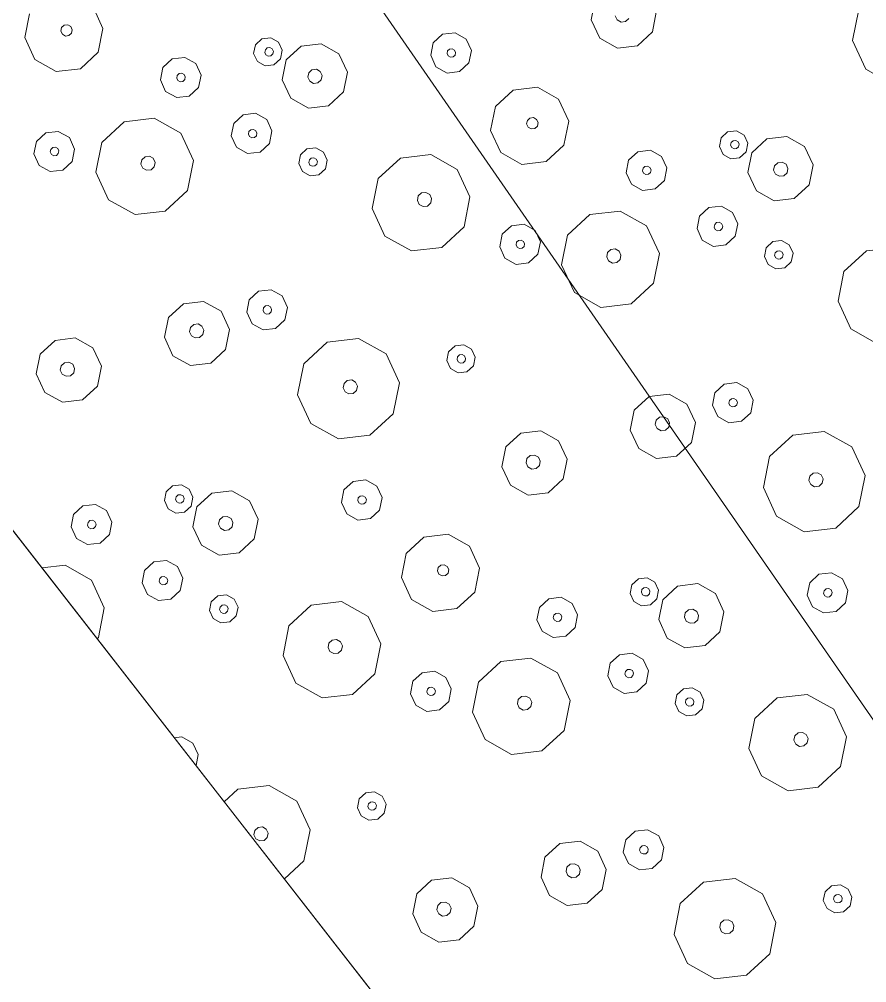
# Model space of a CAD drawing. Header units: metres. Extents: x -2858 to 512, y -1995 to 1252.
# Drawn here: x -950.568 to -947.26, y -862.258 to -858.495 of the extents above; entities that cross this region are included whole.
import ezdxf

# ---------------------------------------------------------------- set-up
doc = ezdxf.new("R2010")
doc.units = ezdxf.units.M
doc.layers.add('Calque commun', color=7, linetype='Continuous')
doc.layers.add('Calque11', color=7, linetype='Continuous')

# ---------------------------------------------------------------- blocks, each defined once
blk = doc.blocks.new('toitvillacinqbismi9')
at = {"layer": 'Calque commun', "color": 9, "linetype": 'Continuous', "lineweight": -2}
mesh = blk.add_polyface(dxfattribs=at)
corners = [(17.0215, 33.5933), (10.4215, 26.4286), (17.0215, 24.5933), (-2.569, 33.5933), (10.6215, 35.4286), (-2.569, 35.4286), (10.4215, 24.5933), (-8.969, 33.5933), (-8.9785, 24.5933), (-2.3861, 26.4286), (-2.3861, 24.5933), (10.6215, 33.5933), (17.8815, 39.3192), (17.8815, 45.9286), (8.8815, 45.9286), (8.8815, 39.3192)]
mesh.append_faces([[corners[k] for k in face] for face in [(12, 13, 14, 15)]], dxfattribs={"color": 9})
mesh.append_faces([[corners[k] for k in face] for face in [(3, 4, 5)]], dxfattribs={"vtx0": -1, "color": 9})
mesh.append_faces([[corners[k] for k in face] for face in [(0, 1, 2)]], dxfattribs={"vtx0": -1, "vtx1": -1, "color": 9})
mesh.append_faces([[corners[k] for k in face] for face in [(11, 3, 1)]], dxfattribs={"vtx0": -1, "vtx1": -1, "vtx2": -1, "color": 9})
mesh.append_faces([[corners[k] for k in face] for face in [(3, 9, 1)]], dxfattribs={"vtx0": -1, "vtx2": -1, "color": 9})
mesh.append_faces([[corners[k] for k in face] for face in [(7, 8, 9), (0, 11, 1), (3, 7, 9), (11, 4, 3)]], dxfattribs={"vtx1": -1, "vtx2": -1, "color": 9})
mesh.append_faces([[corners[k] for k in face] for face in [(1, 6, 2), (8, 10, 9)]], dxfattribs={"vtx2": -1, "color": 9})
blk = doc.blocks.new('geometrebondepartleger')
at = {"layer": 'Calque11', "color": 7, "linetype": 'Continuous', "lineweight": 9}
blk.add_line((150.3457, 147.4392, 79), (130.1803, 35.9078, 79), dxfattribs=at)
blk = doc.blocks.new('pattern')
at = {"layer": 'Calque commun', "color": 54, "linetype": 'Continuous', "lineweight": 9}
for p, q in [((66.2229, 68.8576), (66.2527, 68.8752)), ((66.2527, 68.8752), (66.2872, 68.8719)), ((66.2872, 68.8719), (66.3131, 68.849)), ((66.2091, 68.8258), (66.2229, 68.8576)), ((66.2167, 68.792), (66.2091, 68.8258)), ((66.2469, 68.823), (66.251, 68.8325)), ((66.251, 68.8325), (66.26, 68.8378)), ((66.26, 68.8378), (66.2703, 68.8368)), ((66.2703, 68.8368), (66.2781, 68.8299)), ((66.2781, 68.8299), (66.2804, 68.8198)), ((66.3131, 68.849), (66.3206, 68.8152)), ((66.2426, 68.7691), (66.2167, 68.792)), ((66.2492, 68.8128), (66.2469, 68.823)), ((66.257, 68.806), (66.2492, 68.8128)), ((66.2673, 68.805), (66.257, 68.806)), ((66.2762, 68.8103), (66.2673, 68.805)), ((66.2804, 68.8198), (66.2762, 68.8103)), ((66.3206, 68.8152), (66.3069, 68.7834)), ((66.2771, 68.7658), (66.2426, 68.7691)), ((66.3069, 68.7834), (66.2771, 68.7658)), ((66.4946, 68.7032), (66.6011, 68.7661)), ((66.6011, 68.7661), (66.7241, 68.7543)), ((66.7241, 68.7543), (66.8168, 68.6725)), ((66.4454, 68.5898), (66.4946, 68.7032)), ((66.8168, 68.6725), (66.8436, 68.5519)), ((66.4723, 68.4692), (66.4454, 68.5898)), ((66.6067, 68.5741), (66.6135, 68.59)), ((66.6104, 68.5572), (66.6067, 68.5741)), ((66.6135, 68.59), (66.6284, 68.5988)), ((66.6284, 68.5988), (66.6457, 68.5971)), ((66.6457, 68.5971), (66.6586, 68.5857)), ((66.6624, 68.5688), (66.6555, 68.5529)), ((66.6586, 68.5857), (66.6624, 68.5688)), ((66.6234, 68.5457), (66.6104, 68.5572)), ((66.6406, 68.5441), (66.6234, 68.5457)), ((66.6555, 68.5529), (66.6406, 68.5441)), ((66.8436, 68.5519), (66.7945, 68.4385)), ((65.7701, 68.4246), (65.8723, 68.4849)), ((65.8723, 68.4849), (65.9904, 68.4737)), ((65.9904, 68.4737), (66.0794, 68.3951)), ((66.565, 68.3874), (66.4723, 68.4692)), ((65.7229, 68.3157), (65.7701, 68.4246)), ((66.7945, 68.4385), (66.688, 68.3756)), ((66.0794, 68.3951), (66.1052, 68.2793)), ((66.688, 68.3756), (66.565, 68.3874)), ((65.7487, 68.1999), (65.7229, 68.3157)), ((65.8682, 68.3015), (65.8751, 68.3174)), ((65.872, 68.2846), (65.8682, 68.3015)), ((65.8751, 68.3174), (65.89, 68.3262)), ((65.89, 68.3262), (65.9072, 68.3245)), ((65.9072, 68.3245), (65.9202, 68.3131)), ((65.9202, 68.3131), (65.924, 68.2962)), ((65.8849, 68.2732), (65.872, 68.2846)), ((65.9022, 68.2715), (65.8849, 68.2732)), ((65.9171, 68.2803), (65.9022, 68.2715)), ((65.924, 68.2962), (65.9171, 68.2803)), ((66.1052, 68.2793), (66.058, 68.1704)), ((65.8377, 68.1214), (65.7487, 68.1999)), ((66.567, 68.1817), (66.6096, 68.2068)), ((66.6096, 68.2068), (66.6588, 68.2021)), ((66.6588, 68.2021), (66.6959, 68.1694)), ((66.058, 68.1704), (65.9558, 68.1101)), ((66.5473, 68.1363), (66.567, 68.1817)), ((66.6959, 68.1694), (66.7066, 68.1211)), ((65.9558, 68.1101), (65.8377, 68.1214)), ((66.5581, 68.088), (66.5473, 68.1363)), ((66.6095, 68.1312), (66.6137, 68.1407)), ((66.6118, 68.121), (66.6095, 68.1312)), ((66.6196, 68.1142), (66.6118, 68.121)), ((66.6137, 68.1407), (66.6226, 68.146)), ((66.6299, 68.1132), (66.6196, 68.1142)), ((66.6226, 68.146), (66.6329, 68.145)), ((66.6389, 68.1185), (66.6299, 68.1132)), ((66.6329, 68.145), (66.6407, 68.1381)), ((66.643, 68.128), (66.6389, 68.1185)), ((66.6407, 68.1381), (66.643, 68.128)), ((66.7066, 68.1211), (66.687, 68.0758)), ((66.7821, 68.0713), (66.8502, 68.1115)), ((66.8502, 68.1115), (66.9289, 68.104)), ((65.3405, 68.0472), (65.3831, 68.0724)), ((65.3831, 68.0724), (65.4323, 68.0677)), ((66.5952, 68.0553), (66.5581, 68.088)), ((66.687, 68.0758), (66.6444, 68.0506)), ((66.9289, 68.104), (66.9882, 68.0517)), ((65.3208, 68.0019), (65.3405, 68.0472)), ((65.4323, 68.0677), (65.4693, 68.0349)), ((65.4693, 68.0349), (65.4801, 67.9867)), ((66.6444, 68.0506), (66.5952, 68.0553)), ((66.7506, 67.9987), (66.7821, 68.0713)), ((66.9882, 68.0517), (67.0054, 67.9744)), ((65.3316, 67.9536), (65.3208, 68.0019)), ((65.383, 67.9967), (65.3871, 68.0063)), ((65.3871, 68.0063), (65.3961, 68.0115)), ((65.3961, 68.0115), (65.4064, 68.0106)), ((65.4064, 68.0106), (65.4142, 68.0037)), ((65.4142, 68.0037), (65.4165, 67.9935)), ((66.7678, 67.9215), (66.7506, 67.9987)), ((66.8436, 67.9814), (66.8505, 67.9972)), ((66.8505, 67.9972), (66.8654, 68.006)), ((66.8654, 68.006), (66.8826, 68.0044)), ((66.8826, 68.0044), (66.8956, 67.9929)), ((65.3853, 67.9866), (65.383, 67.9967)), ((65.393, 67.9797), (65.3853, 67.9866)), ((65.4034, 67.9787), (65.393, 67.9797)), ((65.4123, 67.984), (65.4034, 67.9787)), ((65.4165, 67.9935), (65.4123, 67.984)), ((65.4801, 67.9867), (65.4604, 67.9413)), ((66.8473, 67.9645), (66.8436, 67.9814)), ((66.8603, 67.953), (66.8473, 67.9645)), ((66.8924, 67.9602), (66.8775, 67.9514)), ((66.8993, 67.976), (66.8924, 67.9602)), ((66.8956, 67.9929), (66.8993, 67.976)), ((67.0054, 67.9744), (66.974, 67.9019)), ((65.3686, 67.9209), (65.3316, 67.9536)), ((65.4604, 67.9413), (65.4178, 67.9162)), ((66.0348, 67.9136), (66.0646, 67.9312)), ((66.0646, 67.9312), (66.0991, 67.928)), ((66.0991, 67.928), (66.125, 67.9051)), ((66.8775, 67.9514), (66.8603, 67.953)), ((65.4178, 67.9162), (65.3686, 67.9209)), ((66.021, 67.8819), (66.0348, 67.9136)), ((66.0605, 67.8791), (66.0646, 67.8887)), ((66.0646, 67.8887), (66.0735, 67.8939)), ((66.0735, 67.8939), (66.0839, 67.893)), ((66.0839, 67.893), (66.0917, 67.8861)), ((66.0917, 67.8861), (66.0939, 67.876)), ((66.125, 67.9051), (66.1325, 67.8713)), ((66.8271, 67.8691), (66.7678, 67.9215)), ((66.974, 67.9019), (66.9058, 67.8616)), ((64.9614, 67.798), (65.0679, 67.8609)), ((65.0679, 67.8609), (65.1909, 67.8492)), ((65.1909, 67.8492), (65.2836, 67.7673)), ((66.0285, 67.8481), (66.021, 67.8819)), ((66.0545, 67.8252), (66.0285, 67.8481)), ((66.0627, 67.869), (66.0605, 67.8791)), ((66.0705, 67.8621), (66.0627, 67.869)), ((66.0808, 67.8612), (66.0705, 67.8621)), ((66.0898, 67.8664), (66.0808, 67.8612)), ((66.0939, 67.876), (66.0898, 67.8664)), ((66.1325, 67.8713), (66.1188, 67.8395)), ((66.9058, 67.8616), (66.8271, 67.8691)), ((66.089, 67.8219), (66.0545, 67.8252)), ((66.1188, 67.8395), (66.089, 67.8219)), ((67.2226, 67.7937), (67.2908, 67.834)), ((67.2908, 67.834), (67.3695, 67.8264)), ((67.3695, 67.8264), (67.4288, 67.7741)), ((64.9123, 67.6846), (64.9614, 67.798)), ((65.7261, 67.7426), (65.7942, 67.7828)), ((65.7942, 67.7828), (65.8729, 67.7753)), ((65.8729, 67.7753), (65.9322, 67.723)), ((67.1912, 67.7212), (67.2226, 67.7937)), ((67.4288, 67.7741), (67.446, 67.6969)), ((65.2836, 67.7673), (65.3105, 67.6467)), ((65.6946, 67.67), (65.7261, 67.7426)), ((65.9322, 67.723), (65.9494, 67.6457)), ((66.0938, 67.677), (66.1364, 67.7021)), ((66.1364, 67.7021), (66.1856, 67.6974)), ((66.1856, 67.6974), (66.2226, 67.6647)), ((67.2084, 67.6439), (67.1912, 67.7212)), ((67.2916, 67.7053), (67.2985, 67.7212)), ((67.2954, 67.6884), (67.2916, 67.7053)), ((67.2985, 67.7212), (67.3134, 67.73)), ((67.3134, 67.73), (67.3306, 67.7283)), ((67.3306, 67.7283), (67.3436, 67.7169)), ((67.3473, 67.7), (67.3405, 67.6841)), ((67.3436, 67.7169), (67.3473, 67.7)), ((67.446, 67.6969), (67.4145, 67.6243)), ((64.9391, 67.564), (64.9123, 67.6846)), ((65.0735, 67.6689), (65.0804, 67.6848)), ((65.0772, 67.652), (65.0735, 67.6689)), ((65.0804, 67.6848), (65.0953, 67.6936)), ((65.0953, 67.6936), (65.1125, 67.6919)), ((65.1125, 67.6919), (65.1255, 67.6805)), ((65.1292, 67.6636), (65.1223, 67.6477)), ((65.1255, 67.6805), (65.1292, 67.6636)), ((65.7118, 67.5928), (65.6946, 67.67)), ((65.7948, 67.6623), (65.8017, 67.6782)), ((65.7986, 67.6454), (65.7948, 67.6623)), ((65.8017, 67.6782), (65.8166, 67.687)), ((65.8166, 67.687), (65.8338, 67.6854)), ((65.8338, 67.6854), (65.8468, 67.6739)), ((65.8468, 67.6739), (65.8506, 67.657)), ((66.0741, 67.6316), (66.0938, 67.677)), ((66.2226, 67.6647), (66.2334, 67.6164)), ((67.3083, 67.677), (67.2954, 67.6884)), ((67.3256, 67.6753), (67.3083, 67.677)), ((67.3405, 67.6841), (67.3256, 67.6753)), ((65.0902, 67.6406), (65.0772, 67.652)), ((65.1074, 67.6389), (65.0902, 67.6406)), ((65.1223, 67.6477), (65.1074, 67.6389)), ((65.3105, 67.6467), (65.2613, 67.5333)), ((65.8116, 67.634), (65.7986, 67.6454)), ((65.8288, 67.6324), (65.8116, 67.634)), ((65.8437, 67.6412), (65.8288, 67.6324)), ((65.8506, 67.657), (65.8437, 67.6412)), ((65.9494, 67.6457), (65.918, 67.5732)), ((66.0849, 67.5833), (66.0741, 67.6316)), ((66.135, 67.6294), (66.1392, 67.6389)), ((66.1373, 67.6193), (66.135, 67.6294)), ((66.1392, 67.6389), (66.1481, 67.6442)), ((66.1481, 67.6442), (66.1584, 67.6432)), ((66.1584, 67.6432), (66.1662, 67.6364)), ((66.1685, 67.6262), (66.1643, 67.6167)), ((66.1662, 67.6364), (66.1685, 67.6262)), ((67.2677, 67.5916), (67.2084, 67.6439)), ((67.4145, 67.6243), (67.3464, 67.5841)), ((65.7711, 67.5405), (65.7118, 67.5928)), ((66.1219, 67.5506), (66.0849, 67.5833)), ((66.1451, 67.6124), (66.1373, 67.6193)), ((66.1554, 67.6114), (66.1451, 67.6124)), ((66.1643, 67.6167), (66.1554, 67.6114)), ((66.2334, 67.6164), (66.2137, 67.5711)), ((66.3842, 67.5262), (66.4864, 67.5865)), ((66.4864, 67.5865), (66.6045, 67.5752)), ((67.3464, 67.5841), (67.2677, 67.5916)), ((65.0318, 67.4822), (64.9391, 67.564)), ((65.918, 67.5732), (65.8499, 67.5329)), ((66.1712, 67.5459), (66.1219, 67.5506)), ((66.2137, 67.5711), (66.1712, 67.5459)), ((66.6045, 67.5752), (66.6934, 67.4967)), ((65.2613, 67.5333), (65.1549, 67.4704)), ((65.8499, 67.5329), (65.7711, 67.5405)), ((65.8324, 67.4961), (65.8622, 67.5137)), ((65.8622, 67.5137), (65.8967, 67.5104)), ((65.8967, 67.5104), (65.9226, 67.4875)), ((66.337, 67.4173), (66.3842, 67.5262)), ((64.5462, 67.4899), (64.572, 67.3741)), ((65.1549, 67.4704), (65.0318, 67.4822)), ((65.8186, 67.4644), (65.8324, 67.4961)), ((65.8543, 67.464), (65.8584, 67.4735)), ((65.8584, 67.4735), (65.8673, 67.4788)), ((65.8673, 67.4788), (65.8777, 67.4778)), ((65.8777, 67.4778), (65.8855, 67.4709)), ((65.8855, 67.4709), (65.8877, 67.4608)), ((65.9226, 67.4875), (65.9301, 67.4538)), ((66.6934, 67.4967), (66.7192, 67.3809)), ((65.8261, 67.4306), (65.8186, 67.4644)), ((65.8565, 67.4539), (65.8543, 67.464)), ((65.8643, 67.447), (65.8565, 67.4539)), ((65.8746, 67.446), (65.8643, 67.447)), ((65.8836, 67.4513), (65.8746, 67.446)), ((65.8877, 67.4608), (65.8836, 67.4513)), ((65.9301, 67.4538), (65.9164, 67.422)), ((65.8521, 67.4077), (65.8261, 67.4306)), ((65.8866, 67.4044), (65.8521, 67.4077)), ((65.9164, 67.422), (65.8866, 67.4044)), ((66.3628, 67.3015), (66.337, 67.4173)), ((66.4823, 67.4031), (66.4891, 67.419)), ((66.486, 67.3862), (66.4823, 67.4031)), ((66.4891, 67.419), (66.504, 67.4278)), ((66.504, 67.4278), (66.5213, 67.4261)), ((66.5213, 67.4261), (66.5342, 67.4147)), ((66.538, 67.3978), (66.5311, 67.3819)), ((66.5342, 67.4147), (66.538, 67.3978)), ((64.572, 67.3741), (64.5248, 67.2652)), ((66.499, 67.3747), (66.486, 67.3862)), ((66.5162, 67.3731), (66.499, 67.3747)), ((66.5311, 67.3819), (66.5162, 67.3731)), ((66.7192, 67.3809), (66.672, 67.272)), ((66.0961, 67.2798), (66.1157, 67.3251)), ((66.1157, 67.3251), (66.1583, 67.3503)), ((66.1583, 67.3503), (66.2075, 67.3456)), ((66.2075, 67.3456), (66.2446, 67.3128)), ((64.3045, 67.2162), (64.2156, 67.2947)), ((65.0338, 67.2765), (65.0764, 67.3016)), ((65.0764, 67.3016), (65.1256, 67.2969)), ((65.1256, 67.2969), (65.1627, 67.2642)), ((66.1582, 67.2746), (66.1624, 67.2842)), ((66.1624, 67.2842), (66.1713, 67.2894)), ((66.1713, 67.2894), (66.1817, 67.2885)), ((66.1817, 67.2885), (66.1894, 67.2816)), ((66.2446, 67.3128), (66.2553, 67.2646)), ((66.4517, 67.2229), (66.3628, 67.3015)), ((64.5248, 67.2652), (64.4226, 67.2049)), ((65.0142, 67.2311), (65.0338, 67.2765)), ((65.1627, 67.2642), (65.1734, 67.2159)), ((66.1068, 67.2315), (66.0961, 67.2798)), ((66.1605, 67.2645), (66.1582, 67.2746)), ((66.1683, 67.2576), (66.1605, 67.2645)), ((66.1786, 67.2566), (66.1683, 67.2576)), ((66.1876, 67.2619), (66.1786, 67.2566)), ((66.1917, 67.2714), (66.1876, 67.2619)), ((66.1894, 67.2816), (66.1917, 67.2714)), ((66.2553, 67.2646), (66.2357, 67.2192)), ((66.672, 67.272), (66.5698, 67.2117)), ((67.1516, 67.2295), (67.1654, 67.2612)), ((67.1654, 67.2612), (67.1952, 67.2788)), ((67.1952, 67.2788), (67.2297, 67.2755)), ((67.2297, 67.2755), (67.2556, 67.2526)), ((67.2556, 67.2526), (67.2631, 67.2188)), ((64.4226, 67.2049), (64.3045, 67.2162)), ((65.0249, 67.1829), (65.0142, 67.2311)), ((65.0764, 67.226), (65.0805, 67.2355)), ((65.0786, 67.2159), (65.0764, 67.226)), ((65.0864, 67.209), (65.0786, 67.2159)), ((65.0805, 67.2355), (65.0894, 67.2408)), ((65.0967, 67.208), (65.0864, 67.209)), ((65.0894, 67.2408), (65.0998, 67.2398)), ((65.1057, 67.2133), (65.0967, 67.208)), ((65.0998, 67.2398), (65.1076, 67.2329)), ((65.1098, 67.2228), (65.1057, 67.2133)), ((65.1076, 67.2329), (65.1098, 67.2228)), ((65.1734, 67.2159), (65.1538, 67.1706)), ((66.1439, 67.1988), (66.1068, 67.2315)), ((66.2357, 67.2192), (66.1931, 67.1941)), ((66.5698, 67.2117), (66.4517, 67.2229)), ((67.1592, 67.1957), (67.1516, 67.2295)), ((67.1894, 67.2266), (67.1935, 67.2361)), ((67.1917, 67.2165), (67.1894, 67.2266)), ((67.1995, 67.2096), (67.1917, 67.2165)), ((67.1935, 67.2361), (67.2025, 67.2414)), ((67.2098, 67.2086), (67.1995, 67.2096)), ((67.2025, 67.2414), (67.2128, 67.2404)), ((67.2187, 67.2139), (67.2098, 67.2086)), ((67.2128, 67.2404), (67.2206, 67.2336)), ((67.2229, 67.2234), (67.2187, 67.2139)), ((67.2206, 67.2336), (67.2229, 67.2234)), ((67.2631, 67.2188), (67.2494, 67.1871)), ((65.062, 67.1501), (65.0249, 67.1829)), ((65.1538, 67.1706), (65.1112, 67.1454)), ((65.2489, 67.1661), (65.317, 67.2063)), ((65.317, 67.2063), (65.3958, 67.1988)), ((65.3958, 67.1988), (65.4551, 67.1465)), ((66.1931, 67.1941), (66.1439, 67.1988)), ((66.66, 67.1502), (66.7026, 67.1753)), ((66.7026, 67.1753), (66.7518, 67.1706)), ((66.7518, 67.1706), (66.7889, 67.1379)), ((67.1851, 67.1728), (67.1592, 67.1957)), ((67.2196, 67.1695), (67.1851, 67.1728)), ((67.2494, 67.1871), (67.2196, 67.1695)), ((67.4371, 67.1069), (67.5436, 67.1697)), ((67.5436, 67.1697), (67.6472, 67.1598)), ((65.1112, 67.1454), (65.062, 67.1501)), ((65.2174, 67.0935), (65.2489, 67.1661)), ((65.4551, 67.1465), (65.4723, 67.0693)), ((66.6404, 67.1048), (66.66, 67.1502)), ((66.7889, 67.1379), (66.7996, 67.0896)), ((65.3173, 67.092), (65.3322, 67.1008)), ((65.3322, 67.1008), (65.3494, 67.0992)), ((65.3494, 67.0992), (65.3624, 67.0877)), ((66.6511, 67.0565), (66.6404, 67.1048)), ((66.7026, 67.0997), (66.7067, 67.1092)), ((66.7048, 67.0895), (66.7026, 67.0997)), ((66.7067, 67.1092), (66.7156, 67.1145)), ((66.7156, 67.1145), (66.726, 67.1135)), ((66.726, 67.1135), (66.7337, 67.1066)), ((66.736, 67.0965), (66.7319, 67.087)), ((66.7337, 67.1066), (66.736, 67.0965)), ((67.3879, 66.9935), (67.4371, 67.1069)), ((65.2346, 67.0163), (65.2174, 67.0935)), ((65.3104, 67.0762), (65.3173, 67.092)), ((65.3142, 67.0593), (65.3104, 67.0762)), ((65.3271, 67.0478), (65.3142, 67.0593)), ((65.3662, 67.0709), (65.3593, 67.055)), ((65.3624, 67.0877), (65.3662, 67.0709)), ((65.4723, 67.0693), (65.4408, 66.9967)), ((66.6882, 67.0238), (66.6511, 67.0565)), ((66.7126, 67.0827), (66.7048, 67.0895)), ((66.7229, 67.0817), (66.7126, 67.0827)), ((66.7319, 67.087), (66.7229, 67.0817)), ((66.7996, 67.0896), (66.78, 67.0443)), ((64.5016, 67.0085), (64.5314, 67.026)), ((64.5314, 67.026), (64.5659, 67.0228)), ((64.5659, 67.0228), (64.5918, 66.9999)), ((65.3444, 67.0462), (65.3271, 67.0478)), ((65.3593, 67.055), (65.3444, 67.0462)), ((66.7374, 67.0191), (66.6882, 67.0238)), ((66.78, 67.0443), (66.7374, 67.0191)), ((64.4878, 66.9767), (64.5016, 67.0085)), ((64.5273, 66.9739), (64.5314, 66.9835)), ((64.5314, 66.9835), (64.5404, 66.9888)), ((64.5404, 66.9888), (64.5507, 66.9878)), ((64.5507, 66.9878), (64.5585, 66.9809)), ((64.5585, 66.9809), (64.5607, 66.9708)), ((64.5918, 66.9999), (64.5993, 66.9661)), ((65.2939, 66.964), (65.2346, 67.0163)), ((65.4408, 66.9967), (65.3727, 66.9565)), ((67.4148, 66.8728), (67.3879, 66.9935)), ((67.5492, 66.9777), (67.556, 66.9936)), ((67.556, 66.9936), (67.5709, 67.0024)), ((67.5709, 67.0024), (67.5882, 67.0008)), ((67.5882, 67.0008), (67.6011, 66.9893)), ((67.6011, 66.9893), (67.6049, 66.9724)), ((64.4954, 66.9429), (64.4878, 66.9767)), ((64.5295, 66.9638), (64.5273, 66.9739)), ((64.5373, 66.9569), (64.5295, 66.9638)), ((64.5477, 66.956), (64.5373, 66.9569)), ((64.5566, 66.9612), (64.5477, 66.956)), ((64.5607, 66.9708), (64.5566, 66.9612)), ((64.5993, 66.9661), (64.5856, 66.9343)), ((65.3727, 66.9565), (65.2939, 66.964)), ((66.2351, 66.9182), (66.3168, 66.9664)), ((66.3168, 66.9664), (66.4113, 66.9574)), ((66.4113, 66.9574), (66.4825, 66.8946)), ((67.5529, 66.9608), (67.5492, 66.9777)), ((67.5659, 66.9494), (67.5529, 66.9608)), ((67.5831, 66.9477), (67.5659, 66.9494)), ((67.598, 66.9565), (67.5831, 66.9477)), ((67.6049, 66.9724), (67.598, 66.9565)), ((64.5213, 66.92), (64.4954, 66.9429)), ((64.5558, 66.9167), (64.5213, 66.92)), ((64.5856, 66.9343), (64.5558, 66.9167)), ((65.6895, 66.8885), (65.7576, 66.9288)), ((65.7576, 66.9288), (65.8363, 66.9213)), ((65.8363, 66.9213), (65.8956, 66.8689)), ((66.1973, 66.8311), (66.2351, 66.9182)), ((64.1929, 66.8374), (64.261, 66.8776)), ((64.261, 66.8776), (64.3398, 66.8701)), ((64.3398, 66.8701), (64.3991, 66.8178)), ((65.658, 66.816), (65.6895, 66.8885)), ((65.8956, 66.8689), (65.9128, 66.7917)), ((66.4825, 66.8946), (66.5031, 66.8019)), ((66.7126, 66.8282), (66.8148, 66.8886)), ((66.8148, 66.8886), (66.9329, 66.8773)), ((66.9329, 66.8773), (67.0219, 66.7988)), ((67.5075, 66.791), (67.4148, 66.8728)), ((63.7504, 66.8621), (63.7773, 66.7415)), ((64.1614, 66.7648), (64.1929, 66.8374)), ((66.218, 66.7384), (66.1973, 66.8311)), ((66.3136, 66.8197), (66.3191, 66.8324)), ((66.3191, 66.8324), (66.331, 66.8394)), ((66.331, 66.8394), (66.3448, 66.8381)), ((66.3448, 66.8381), (66.3551, 66.829)), ((64.3991, 66.8178), (64.4163, 66.7405)), ((64.5606, 66.7718), (64.6032, 66.7969)), ((64.6032, 66.7969), (64.6524, 66.7922)), ((65.6752, 66.7387), (65.658, 66.816)), ((65.7584, 66.8001), (65.7653, 66.816)), ((65.7622, 66.7832), (65.7584, 66.8001)), ((65.7653, 66.816), (65.7802, 66.8248)), ((65.7802, 66.8248), (65.7974, 66.8231)), ((65.7974, 66.8231), (65.8104, 66.8117)), ((65.8142, 66.7948), (65.8073, 66.7789)), ((65.8104, 66.8117), (65.8142, 66.7948)), ((66.3166, 66.8062), (66.3136, 66.8197)), ((66.3269, 66.797), (66.3166, 66.8062)), ((66.3407, 66.7957), (66.3269, 66.797)), ((66.3526, 66.8027), (66.3407, 66.7957)), ((66.3582, 66.8155), (66.3526, 66.8027)), ((66.3551, 66.829), (66.3582, 66.8155)), ((66.5031, 66.8019), (66.4654, 66.7148)), ((66.6654, 66.7194), (66.7126, 66.8282)), ((67.0219, 66.7988), (67.0477, 66.6829)), ((64.1786, 66.6876), (64.1614, 66.7648)), ((64.2617, 66.7571), (64.2685, 66.773)), ((64.2654, 66.7402), (64.2617, 66.7571)), ((64.2685, 66.773), (64.2834, 66.7818)), ((64.2834, 66.7818), (64.3007, 66.7802)), ((64.3007, 66.7802), (64.3136, 66.7687)), ((64.3136, 66.7687), (64.3174, 66.7518)), ((64.5409, 66.7264), (64.5606, 66.7718)), ((64.6524, 66.7922), (64.6895, 66.7595)), ((64.6895, 66.7595), (64.7002, 66.7112)), ((65.7751, 66.7718), (65.7622, 66.7832)), ((65.7924, 66.7701), (65.7751, 66.7718)), ((65.8073, 66.7789), (65.7924, 66.7701)), ((65.9128, 66.7917), (65.8814, 66.7191)), ((67.5792, 66.7842), (67.5075, 66.791)), ((63.7773, 66.7415), (63.7281, 66.6281)), ((64.2784, 66.7288), (64.2654, 66.7402)), ((64.2956, 66.7272), (64.2784, 66.7288)), ((64.3105, 66.736), (64.2956, 66.7272)), ((64.3174, 66.7518), (64.3105, 66.736)), ((64.4163, 66.7405), (64.3848, 66.668)), ((64.5517, 66.6781), (64.5409, 66.7264)), ((64.6019, 66.7242), (64.606, 66.7337)), ((64.6041, 66.7141), (64.6019, 66.7242)), ((64.606, 66.7337), (64.6149, 66.739)), ((64.6149, 66.739), (64.6253, 66.738)), ((64.6253, 66.738), (64.633, 66.7312)), ((64.6353, 66.721), (64.6312, 66.7115)), ((64.633, 66.7312), (64.6353, 66.721)), ((65.7345, 66.6864), (65.6752, 66.7387)), ((65.8814, 66.7191), (65.8132, 66.6789)), ((66.2891, 66.6756), (66.218, 66.7384)), ((66.6912, 66.6035), (66.6654, 66.7194)), ((66.8107, 66.7051), (66.8176, 66.721)), ((66.8176, 66.721), (66.8325, 66.7298)), ((66.8325, 66.7298), (66.8497, 66.7282)), ((66.8497, 66.7282), (66.8627, 66.7167)), ((64.2379, 66.6353), (64.1786, 66.6876)), ((64.6119, 66.7072), (64.6041, 66.7141)), ((64.6222, 66.7062), (64.6119, 66.7072)), ((64.6312, 66.7115), (64.6222, 66.7062)), ((64.7002, 66.7112), (64.6806, 66.6659)), ((64.851, 66.621), (64.9532, 66.6813)), ((64.9532, 66.6813), (65.0713, 66.6701)), ((65.8132, 66.6789), (65.7345, 66.6864)), ((66.4654, 66.7148), (66.3836, 66.6666)), ((66.8145, 66.6883), (66.8107, 66.7051)), ((66.8274, 66.6768), (66.8145, 66.6883)), ((66.8596, 66.684), (66.8447, 66.6752)), ((66.8665, 66.6998), (66.8596, 66.684)), ((66.8627, 66.7167), (66.8665, 66.6998)), ((67.0477, 66.6829), (67.0005, 66.5741)), ((64.3848, 66.668), (64.3167, 66.6277)), ((64.5888, 66.6454), (64.5517, 66.6781)), ((64.638, 66.6407), (64.5888, 66.6454)), ((64.6806, 66.6659), (64.638, 66.6407)), ((65.0713, 66.6701), (65.1603, 66.5915)), ((66.3836, 66.6666), (66.2891, 66.6756)), ((66.8447, 66.6752), (66.8274, 66.6768)), ((63.7281, 66.6281), (63.6217, 66.5652)), ((64.3167, 66.6277), (64.2379, 66.6353)), ((64.2992, 66.5909), (64.329, 66.6085)), ((64.329, 66.6085), (64.3635, 66.6052)), ((64.3635, 66.6052), (64.3894, 66.5823)), ((64.8038, 66.5121), (64.851, 66.621)), ((67.5095, 66.5853), (67.5473, 66.6076)), ((64.2855, 66.5592), (64.2992, 66.5909)), ((64.3211, 66.5588), (64.3252, 66.5683)), ((64.3252, 66.5683), (64.3342, 66.5736)), ((64.3342, 66.5736), (64.3445, 66.5726)), ((64.3445, 66.5726), (64.3523, 66.5658)), ((64.3894, 66.5823), (64.3969, 66.5486)), ((65.1603, 66.5915), (65.1861, 66.4757)), ((66.7802, 66.525), (66.6912, 66.6035)), ((67.0005, 66.5741), (66.8983, 66.5137)), ((67.4898, 66.5399), (67.5095, 66.5853)), ((64.293, 66.5254), (64.2855, 66.5592)), ((64.3234, 66.5487), (64.3211, 66.5588)), ((64.3311, 66.5418), (64.3234, 66.5487)), ((64.3415, 66.5408), (64.3311, 66.5418)), ((64.3504, 66.5461), (64.3415, 66.5408)), ((64.3546, 66.5556), (64.3504, 66.5461)), ((64.3523, 66.5658), (64.3546, 66.5556)), ((64.3969, 66.5486), (64.3832, 66.5168)), ((67.5006, 66.4917), (67.4898, 66.5399)), ((64.3189, 66.5025), (64.293, 66.5254)), ((64.3534, 66.4992), (64.3189, 66.5025)), ((64.3832, 66.5168), (64.3534, 66.4992)), ((64.8296, 66.3963), (64.8038, 66.5121)), ((64.9491, 66.4979), (64.956, 66.5138)), ((64.9528, 66.481), (64.9491, 66.4979)), ((64.956, 66.5138), (64.9709, 66.5226)), ((64.9709, 66.5226), (64.9881, 66.5209)), ((64.9881, 66.5209), (65.0011, 66.5095)), ((65.0048, 66.4926), (64.9979, 66.4767)), ((65.0011, 66.5095), (65.0048, 66.4926)), ((66.8983, 66.5137), (66.7802, 66.525)), ((67.5228, 66.4721), (67.5006, 66.4917)), ((64.9658, 66.4696), (64.9528, 66.481)), ((64.983, 66.4679), (64.9658, 66.4696)), ((64.9979, 66.4767), (64.983, 66.4679)), ((65.1861, 66.4757), (65.1389, 66.3668)), ((66.283, 66.4509), (66.3256, 66.476)), ((66.3256, 66.476), (66.3748, 66.4713)), ((66.3748, 66.4713), (66.4118, 66.4386)), ((64.5629, 66.3746), (64.5825, 66.4199)), ((64.5825, 66.4199), (64.6251, 66.4451)), ((64.6251, 66.4451), (64.6743, 66.4404)), ((64.6743, 66.4404), (64.7114, 66.4076)), ((66.2633, 66.4055), (66.283, 66.4509)), ((66.4118, 66.4386), (66.4226, 66.3903)), ((64.6251, 66.3694), (64.6292, 66.379)), ((64.6292, 66.379), (64.6381, 66.3842)), ((64.6381, 66.3842), (64.6485, 66.3833)), ((64.6485, 66.3833), (64.6563, 66.3764)), ((64.7114, 66.4076), (64.7222, 66.3594)), ((64.9185, 66.3177), (64.8296, 66.3963)), ((66.2741, 66.3572), (66.2633, 66.4055)), ((66.3255, 66.4004), (66.3296, 66.4099)), ((66.3278, 66.3902), (66.3255, 66.4004)), ((66.3355, 66.3834), (66.3278, 66.3902)), ((66.3296, 66.4099), (66.3386, 66.4152)), ((66.3459, 66.3824), (66.3355, 66.3834)), ((66.3386, 66.4152), (66.3489, 66.4142)), ((66.3548, 66.3877), (66.3459, 66.3824)), ((66.3489, 66.4142), (66.3567, 66.4073)), ((66.3589, 66.3972), (66.3548, 66.3877)), ((66.3567, 66.4073), (66.3589, 66.3972)), ((66.4226, 66.3903), (66.4029, 66.345)), ((64.5736, 66.3263), (64.5629, 66.3746)), ((64.6273, 66.3593), (64.6251, 66.3694)), ((64.6351, 66.3524), (64.6273, 66.3593)), ((64.6454, 66.3514), (64.6351, 66.3524)), ((64.6544, 66.3567), (64.6454, 66.3514)), ((64.6585, 66.3662), (64.6544, 66.3567)), ((64.6563, 66.3764), (64.6585, 66.3662)), ((64.7222, 66.3594), (64.7025, 66.314)), ((65.1389, 66.3668), (65.0367, 66.3065)), ((65.6185, 66.3243), (65.6322, 66.356)), ((65.6322, 66.356), (65.662, 66.3736)), ((65.662, 66.3736), (65.6965, 66.3703)), ((65.6965, 66.3703), (65.7224, 66.3474)), ((65.7224, 66.3474), (65.73, 66.3136)), ((66.3111, 66.3245), (66.2741, 66.3572)), ((66.4029, 66.345), (66.3603, 66.3198)), ((64.6107, 66.2936), (64.5736, 66.3263)), ((64.7025, 66.314), (64.6599, 66.2889)), ((65.0367, 66.3065), (64.9185, 66.3177)), ((65.626, 66.2905), (65.6185, 66.3243)), ((65.6562, 66.3214), (65.6604, 66.3309)), ((65.6585, 66.3113), (65.6562, 66.3214)), ((65.6663, 66.3044), (65.6585, 66.3113)), ((65.6604, 66.3309), (65.6693, 66.3362)), ((65.6766, 66.3034), (65.6663, 66.3044)), ((65.6693, 66.3362), (65.6796, 66.3352)), ((65.6856, 66.3087), (65.6766, 66.3034)), ((65.6796, 66.3352), (65.6874, 66.3284)), ((65.6897, 66.3182), (65.6856, 66.3087)), ((65.6874, 66.3284), (65.6897, 66.3182)), ((65.73, 66.3136), (65.7162, 66.2819)), ((66.3603, 66.3198), (66.3111, 66.3245)), ((66.9635, 66.2855), (66.9773, 66.3173)), ((66.9773, 66.3173), (67.0071, 66.3349)), ((67.0071, 66.3349), (67.0415, 66.3316)), ((67.0415, 66.3316), (67.0675, 66.3087)), ((67.0675, 66.3087), (67.075, 66.2749)), ((64.6599, 66.2889), (64.6107, 66.2936)), ((65.1269, 66.245), (65.1694, 66.2701)), ((65.1694, 66.2701), (65.2187, 66.2654)), ((65.6519, 66.2676), (65.626, 66.2905)), ((65.6864, 66.2643), (65.6519, 66.2676)), ((65.7162, 66.2819), (65.6864, 66.2643)), ((66.971, 66.2517), (66.9635, 66.2855)), ((67.003, 66.2828), (67.0071, 66.2923)), ((67.0052, 66.2727), (67.003, 66.2828)), ((67.013, 66.2658), (67.0052, 66.2727)), ((67.0071, 66.2923), (67.016, 66.2976)), ((67.016, 66.2976), (67.0264, 66.2966)), ((67.0323, 66.2701), (67.0233, 66.2648)), ((67.0264, 66.2966), (67.0342, 66.2897)), ((67.0364, 66.2796), (67.0323, 66.2701)), ((67.0342, 66.2897), (67.0364, 66.2796)), ((67.075, 66.2749), (67.0612, 66.2432)), ((65.1072, 66.1996), (65.1269, 66.245)), ((65.2187, 66.2654), (65.2557, 66.2327)), ((65.2557, 66.2327), (65.2665, 66.1844)), ((65.9039, 66.2017), (66.0104, 66.2645)), ((66.0104, 66.2645), (66.1334, 66.2528)), ((66.1334, 66.2528), (66.2261, 66.171)), ((66.997, 66.2289), (66.971, 66.2517)), ((67.0314, 66.2256), (66.997, 66.2289)), ((67.0233, 66.2648), (67.013, 66.2658)), ((67.0612, 66.2432), (67.0314, 66.2256)), ((65.1179, 66.1513), (65.1072, 66.1996)), ((65.1694, 66.1945), (65.1735, 66.204)), ((65.1716, 66.1843), (65.1694, 66.1945)), ((65.1735, 66.204), (65.1825, 66.2093)), ((65.1825, 66.2093), (65.1928, 66.2083)), ((65.1928, 66.2083), (65.2006, 66.2014)), ((65.2028, 66.1913), (65.1987, 66.1818)), ((65.2006, 66.2014), (65.2028, 66.1913)), ((65.8548, 66.0883), (65.9039, 66.2017)), ((65.1794, 66.1775), (65.1716, 66.1843)), ((65.1898, 66.1765), (65.1794, 66.1775)), ((65.1987, 66.1818), (65.1898, 66.1765)), ((65.2665, 66.1844), (65.2468, 66.1391)), ((66.2261, 66.171), (66.253, 66.0503)), ((66.6686, 66.1462), (66.7367, 66.1865)), ((66.7367, 66.1865), (66.8154, 66.179)), ((66.8154, 66.179), (66.8747, 66.1266)), ((65.155, 66.1186), (65.1179, 66.1513)), ((65.2042, 66.1139), (65.155, 66.1186)), ((65.2468, 66.1391), (65.2042, 66.1139)), ((66.6371, 66.0737), (66.6686, 66.1462)), ((66.8747, 66.1266), (66.8919, 66.0494)), ((65.8816, 65.9676), (65.8548, 66.0883)), ((66.016, 66.0725), (66.0229, 66.0884)), ((66.0229, 66.0884), (66.0378, 66.0972)), ((66.0378, 66.0972), (66.055, 66.0956)), ((66.055, 66.0956), (66.068, 66.0841)), ((66.068, 66.0841), (66.0717, 66.0672)), ((66.7373, 66.066), (66.7442, 66.0819)), ((66.7442, 66.0819), (66.7591, 66.0907)), ((66.7591, 66.0907), (66.7763, 66.089)), ((66.7763, 66.089), (66.7893, 66.0776)), ((67.0166, 66.0352), (67.0363, 66.0806)), ((67.0363, 66.0806), (67.0789, 66.1057)), ((67.0789, 66.1057), (67.1281, 66.1011)), ((67.1281, 66.1011), (67.1652, 66.0683)), ((64.7019, 66.013), (64.7837, 66.0612)), ((64.7837, 66.0612), (64.8782, 66.0522)), ((64.8782, 66.0522), (64.9493, 65.9894)), ((66.0197, 66.0556), (66.016, 66.0725)), ((66.0327, 66.0442), (66.0197, 66.0556)), ((66.0499, 66.0425), (66.0327, 66.0442)), ((66.0648, 66.0513), (66.0499, 66.0425)), ((66.0717, 66.0672), (66.0648, 66.0513)), ((66.253, 66.0503), (66.2038, 65.9369)), ((66.6543, 65.9964), (66.6371, 66.0737)), ((66.7411, 66.0491), (66.7373, 66.066)), ((66.7541, 66.0376), (66.7411, 66.0491)), ((66.7862, 66.0448), (66.7713, 66.036)), ((66.7931, 66.0607), (66.7862, 66.0448)), ((66.7893, 66.0776), (66.7931, 66.0607)), ((66.8919, 66.0494), (66.8605, 65.9768)), ((67.0775, 66.033), (67.0817, 66.0426)), ((67.0817, 66.0426), (67.0906, 66.0479)), ((67.0906, 66.0479), (67.1009, 66.0469)), ((67.1009, 66.0469), (67.1087, 66.04)), ((67.1652, 66.0683), (67.1759, 66.0201)), ((64.1563, 65.9833), (64.2244, 66.0236)), ((64.2244, 66.0236), (64.3032, 66.0161)), ((64.3032, 66.0161), (64.3625, 65.9637)), ((64.6642, 65.9259), (64.7019, 66.013)), ((66.7713, 66.036), (66.7541, 66.0376)), ((67.0274, 65.987), (67.0166, 66.0352)), ((67.0798, 66.0229), (67.0775, 66.033)), ((67.0876, 66.016), (67.0798, 66.0229)), ((67.0979, 66.0151), (67.0876, 66.016)), ((67.1068, 66.0203), (67.0979, 66.0151)), ((67.111, 66.0299), (67.1068, 66.0203)), ((67.1087, 66.04), (67.111, 66.0299)), ((67.1759, 66.0201), (67.1562, 65.9747)), ((64.9493, 65.9894), (64.97, 65.8967)), ((65.1795, 65.923), (65.2816, 65.9834)), ((65.2816, 65.9834), (65.3998, 65.9721)), ((65.3998, 65.9721), (65.4887, 65.8936)), ((65.9743, 65.8858), (65.8816, 65.9676)), ((66.7136, 65.9441), (66.6543, 65.9964)), ((66.8605, 65.9768), (66.7924, 65.9366)), ((67.0644, 65.9543), (67.0274, 65.987)), ((67.1562, 65.9747), (67.1137, 65.9496)), ((67.3267, 65.9298), (67.4289, 65.9901)), ((67.4289, 65.9901), (67.4356, 65.9895)), ((64.3625, 65.9637), (64.3797, 65.8865)), ((64.7804, 65.9145), (64.7859, 65.9272)), ((64.7859, 65.9272), (64.7978, 65.9342)), ((64.7978, 65.9342), (64.8116, 65.9329)), ((64.8116, 65.9329), (64.822, 65.9238)), ((66.2038, 65.9369), (66.0974, 65.8741)), ((66.7924, 65.9366), (66.7136, 65.9441)), ((67.1137, 65.9496), (67.0644, 65.9543)), ((67.2795, 65.8209), (67.3267, 65.9298)), ((64.247, 65.9196), (64.2643, 65.9179)), ((64.2643, 65.9179), (64.2772, 65.9065)), ((64.281, 65.8896), (64.2741, 65.8737)), ((64.2772, 65.9065), (64.281, 65.8896)), ((64.6848, 65.8332), (64.6642, 65.9259)), ((64.7834, 65.901), (64.7804, 65.9145)), ((64.7938, 65.8918), (64.7834, 65.901)), ((64.8075, 65.8905), (64.7938, 65.8918)), ((64.8195, 65.8976), (64.8075, 65.8905)), ((64.825, 65.9103), (64.8195, 65.8976)), ((64.822, 65.9238), (64.825, 65.9103)), ((64.97, 65.8967), (64.9322, 65.8096)), ((65.1322, 65.8142), (65.1795, 65.923)), ((65.4887, 65.8936), (65.5145, 65.7777)), ((66.7611, 65.868), (66.7749, 65.8998)), ((66.7749, 65.8998), (66.8047, 65.9174)), ((66.8047, 65.9174), (66.8391, 65.9141)), ((66.8391, 65.9141), (66.8651, 65.8912)), ((66.8651, 65.8912), (66.8726, 65.8574)), ((64.3797, 65.8865), (64.3482, 65.8139)), ((66.0974, 65.8741), (65.9743, 65.8858)), ((66.7687, 65.8342), (66.7611, 65.868)), ((66.7968, 65.8676), (66.8009, 65.8772)), ((66.799, 65.8575), (66.7968, 65.8676)), ((66.8068, 65.8506), (66.799, 65.8575)), ((66.8009, 65.8772), (66.8098, 65.8824)), ((66.8098, 65.8824), (66.8202, 65.8815)), ((66.8261, 65.8549), (66.8172, 65.8496)), ((66.8202, 65.8815), (66.828, 65.8746)), ((66.8302, 65.8644), (66.8261, 65.8549)), ((66.828, 65.8746), (66.8302, 65.8644)), ((66.8726, 65.8574), (66.8588, 65.8256)), ((64.756, 65.7704), (64.6848, 65.8332)), ((65.2775, 65.8), (65.2844, 65.8158)), ((65.2844, 65.8158), (65.2993, 65.8246)), ((65.2993, 65.8246), (65.3166, 65.823)), ((65.3166, 65.823), (65.3295, 65.8115)), ((66.7946, 65.8113), (66.7687, 65.8342)), ((66.8172, 65.8496), (66.8068, 65.8506)), ((66.8588, 65.8256), (66.829, 65.808)), ((67.3053, 65.7051), (67.2795, 65.8209)), ((64.3482, 65.8139), (64.2801, 65.7737)), ((64.9322, 65.8096), (64.8505, 65.7614)), ((65.1581, 65.6983), (65.1322, 65.8142)), ((65.2813, 65.7831), (65.2775, 65.8)), ((65.2943, 65.7716), (65.2813, 65.7831)), ((65.3264, 65.7788), (65.3115, 65.77)), ((65.3333, 65.7946), (65.3264, 65.7788)), ((65.3295, 65.8115), (65.3333, 65.7946)), ((65.5145, 65.7777), (65.4673, 65.6689)), ((66.829, 65.808), (66.7946, 65.8113)), ((64.8505, 65.7614), (64.756, 65.7704)), ((65.3115, 65.77), (65.2943, 65.7716)), ((67.0582, 65.7288), (67.1008, 65.7539)), ((67.1008, 65.7539), (67.15, 65.7492)), ((67.15, 65.7492), (67.1871, 65.7165)), ((65.9763, 65.6801), (66.0189, 65.7053)), ((66.0189, 65.7053), (66.0681, 65.7006)), ((67.0386, 65.6834), (67.0582, 65.7288)), ((67.1871, 65.7165), (67.1978, 65.6682)), ((67.3733, 65.6451), (67.3053, 65.7051)), ((65.247, 65.6198), (65.1581, 65.6983)), ((65.4673, 65.6689), (65.3651, 65.6086)), ((65.9567, 65.6348), (65.9763, 65.6801)), ((66.0681, 65.7006), (66.1052, 65.6678)), ((66.1052, 65.6678), (66.1159, 65.6196)), ((67.0493, 65.6351), (67.0386, 65.6834)), ((67.1007, 65.6783), (67.1049, 65.6878)), ((67.103, 65.6681), (67.1007, 65.6783)), ((67.1108, 65.6613), (67.103, 65.6681)), ((67.1049, 65.6878), (67.1138, 65.6931)), ((67.1138, 65.6931), (67.1242, 65.6921)), ((67.1301, 65.6656), (67.1211, 65.6603)), ((67.1242, 65.6921), (67.1319, 65.6852)), ((67.1342, 65.6751), (67.1301, 65.6656)), ((67.1319, 65.6852), (67.1342, 65.6751)), ((67.1978, 65.6682), (67.1782, 65.6229)), ((65.9674, 65.5865), (65.9567, 65.6348)), ((66.0189, 65.6296), (66.023, 65.6392)), ((66.0211, 65.6195), (66.0189, 65.6296)), ((66.023, 65.6392), (66.0319, 65.6444)), ((66.0319, 65.6444), (66.0423, 65.6434)), ((66.0423, 65.6434), (66.05, 65.6366)), ((66.0523, 65.6264), (66.0482, 65.6169)), ((66.05, 65.6366), (66.0523, 65.6264)), ((67.0864, 65.6024), (67.0493, 65.6351)), ((67.1211, 65.6603), (67.1108, 65.6613)), ((65.3651, 65.6086), (65.247, 65.6198)), ((66.0289, 65.6126), (66.0211, 65.6195)), ((66.0392, 65.6116), (66.0289, 65.6126)), ((66.0482, 65.6169), (66.0392, 65.6116)), ((66.1159, 65.6196), (66.0963, 65.5742)), ((66.1914, 65.5697), (66.2595, 65.61)), ((66.2595, 65.61), (66.3383, 65.6025)), ((66.3383, 65.6025), (66.3976, 65.5501)), ((67.1356, 65.5977), (67.0864, 65.6024)), ((67.1782, 65.6229), (67.1356, 65.5977)), ((64.7498, 65.5457), (64.7924, 65.5708)), ((64.7924, 65.5708), (64.8416, 65.5661)), ((64.8416, 65.5661), (64.8787, 65.5334)), ((66.0045, 65.5538), (65.9674, 65.5865)), ((66.0537, 65.5491), (66.0045, 65.5538)), ((66.0963, 65.5742), (66.0537, 65.5491)), ((66.1599, 65.4972), (66.1914, 65.5697)), ((64.7301, 65.5003), (64.7498, 65.5457)), ((64.8787, 65.5334), (64.8894, 65.4851)), ((66.3976, 65.5501), (66.4148, 65.4729)), ((64.7409, 65.452), (64.7301, 65.5003)), ((64.7923, 65.4952), (64.7965, 65.5047)), ((64.7946, 65.485), (64.7923, 65.4952)), ((64.8024, 65.4782), (64.7946, 65.485)), ((64.7965, 65.5047), (64.8054, 65.51)), ((64.8127, 65.4772), (64.8024, 65.4782)), ((64.8054, 65.51), (64.8157, 65.509)), ((64.8216, 65.4825), (64.8127, 65.4772)), ((64.8157, 65.509), (64.8235, 65.5021)), ((64.8258, 65.492), (64.8216, 65.4825)), ((64.8235, 65.5021), (64.8258, 65.492)), ((64.8894, 65.4851), (64.8697, 65.4398)), ((66.1771, 65.42), (66.1599, 65.4972)), ((66.2529, 65.4798), (66.2598, 65.4957)), ((66.2567, 65.4629), (66.2529, 65.4798)), ((66.2598, 65.4957), (66.2747, 65.5045)), ((66.2747, 65.5045), (66.2919, 65.5028)), ((66.2919, 65.5028), (66.3049, 65.4914)), ((66.3049, 65.4914), (66.3087, 65.4745)), ((64.7779, 65.4193), (64.7409, 65.452)), ((64.8697, 65.4398), (64.8272, 65.4146)), ((66.2696, 65.4515), (66.2567, 65.4629)), ((66.2869, 65.4498), (66.2696, 65.4515)), ((66.3018, 65.4586), (66.2869, 65.4498)), ((66.3087, 65.4745), (66.3018, 65.4586)), ((66.4148, 65.4729), (66.3833, 65.4003)), ((64.8272, 65.4146), (64.7779, 65.4193)), ((65.4304, 65.3803), (65.4441, 65.4121)), ((65.4441, 65.4121), (65.4739, 65.4297)), ((65.4739, 65.4297), (65.5084, 65.4264)), ((65.5084, 65.4264), (65.5343, 65.4035)), ((65.5343, 65.4035), (65.5418, 65.3697)), ((66.2364, 65.3676), (66.1771, 65.42)), ((65.4379, 65.3466), (65.4304, 65.3803)), ((65.4698, 65.3776), (65.4739, 65.3871)), ((65.4721, 65.3675), (65.4698, 65.3776)), ((65.4798, 65.3606), (65.4721, 65.3675)), ((65.4739, 65.3871), (65.4829, 65.3924)), ((65.4829, 65.3924), (65.4932, 65.3914)), ((65.4991, 65.3649), (65.4902, 65.3596)), ((65.4932, 65.3914), (65.501, 65.3845)), ((65.5032, 65.3744), (65.4991, 65.3649)), ((65.501, 65.3845), (65.5032, 65.3744)), ((65.5418, 65.3697), (65.5281, 65.338)), ((66.3152, 65.3601), (66.2364, 65.3676)), ((66.3833, 65.4003), (66.3152, 65.3601)), ((65.4638, 65.3237), (65.4379, 65.3466)), ((65.4902, 65.3596), (65.4798, 65.3606)), ((65.5281, 65.338), (65.4983, 65.3204)), ((66.632, 65.2922), (66.7001, 65.3324)), ((66.7001, 65.3324), (66.7788, 65.3249)), ((65.4983, 65.3204), (65.4638, 65.3237)), ((66.6005, 65.2196), (66.632, 65.2922)), ((66.7788, 65.3249), (66.8381, 65.2725)), ((65.1354, 65.2411), (65.2035, 65.2813)), ((65.2035, 65.2813), (65.2823, 65.2738)), ((65.2823, 65.2738), (65.3416, 65.2214)), ((66.8381, 65.2725), (66.8553, 65.1953)), ((65.1039, 65.1685), (65.1354, 65.2411)), ((65.3416, 65.2214), (65.3588, 65.1442)), ((66.6177, 65.1424), (66.6005, 65.2196)), ((66.7009, 65.2038), (66.7078, 65.2196)), ((66.7078, 65.2196), (66.7227, 65.2284)), ((66.7227, 65.2284), (66.7399, 65.2268)), ((66.7399, 65.2268), (66.7529, 65.2153)), ((66.7529, 65.2153), (66.7567, 65.1984)), ((65.2042, 65.1608), (65.211, 65.1767)), ((65.211, 65.1767), (65.2259, 65.1855)), ((65.2259, 65.1855), (65.2432, 65.1838)), ((65.2432, 65.1838), (65.2561, 65.1724)), ((65.4834, 65.1301), (65.5031, 65.1754)), ((65.5031, 65.1754), (65.5457, 65.2005)), ((65.5457, 65.2005), (65.5949, 65.1959)), ((65.5949, 65.1959), (65.632, 65.1631)), ((66.7047, 65.1869), (66.7009, 65.2038)), ((66.7177, 65.1754), (66.7047, 65.1869)), ((66.7349, 65.1738), (66.7177, 65.1754)), ((66.7498, 65.1826), (66.7349, 65.1738)), ((66.7567, 65.1984), (66.7498, 65.1826)), ((66.8553, 65.1953), (66.8239, 65.1227)), ((65.1211, 65.0913), (65.1039, 65.1685)), ((65.2079, 65.1439), (65.2042, 65.1608)), ((65.2209, 65.1324), (65.2079, 65.1439)), ((65.253, 65.1396), (65.2381, 65.1308)), ((65.2599, 65.1555), (65.253, 65.1396)), ((65.2561, 65.1724), (65.2599, 65.1555)), ((65.3588, 65.1442), (65.3273, 65.0716)), ((65.5443, 65.1279), (65.5485, 65.1374)), ((65.5485, 65.1374), (65.5574, 65.1427)), ((65.5574, 65.1427), (65.5678, 65.1417)), ((65.5678, 65.1417), (65.5755, 65.1348)), ((65.632, 65.1631), (65.6427, 65.1149)), ((66.677, 65.09), (66.6177, 65.1424)), ((65.2381, 65.1308), (65.2209, 65.1324)), ((65.4942, 65.0818), (65.4834, 65.1301)), ((65.5466, 65.1177), (65.5443, 65.1279)), ((65.5544, 65.1108), (65.5466, 65.1177)), ((65.5647, 65.1099), (65.5544, 65.1108)), ((65.5737, 65.1151), (65.5647, 65.1099)), ((65.5778, 65.1247), (65.5737, 65.1151)), ((65.5755, 65.1348), (65.5778, 65.1247)), ((65.6427, 65.1149), (65.6231, 65.0695)), ((66.8239, 65.1227), (66.7557, 65.0825)), ((65.1804, 65.0389), (65.1211, 65.0913)), ((65.3273, 65.0716), (65.2592, 65.0314)), ((65.5313, 65.0491), (65.4942, 65.0818)), ((65.6231, 65.0695), (65.5805, 65.0444)), ((65.7935, 65.0246), (65.8957, 65.0849)), ((65.8957, 65.0849), (66.0138, 65.0737)), ((66.0138, 65.0737), (66.1028, 64.9952)), ((66.7557, 65.0825), (66.677, 65.09)), ((65.2592, 65.0314), (65.1804, 65.0389)), ((65.5805, 65.0444), (65.5313, 65.0491)), ((65.7463, 64.9157), (65.7935, 65.0246)), ((65.228, 64.9628), (65.2417, 64.9946)), ((65.2417, 64.9946), (65.2715, 65.0122)), ((65.2715, 65.0122), (65.306, 65.0089)), ((65.306, 65.0089), (65.3319, 64.986)), ((66.1028, 64.9952), (66.1286, 64.8793)), ((65.2355, 64.929), (65.228, 64.9628)), ((65.2636, 64.9624), (65.2677, 64.972)), ((65.2659, 64.9523), (65.2636, 64.9624)), ((65.2736, 64.9454), (65.2659, 64.9523)), ((65.2677, 64.972), (65.2767, 64.9772)), ((65.2767, 64.9772), (65.287, 64.9763)), ((65.2929, 64.9497), (65.284, 64.9445)), ((65.287, 64.9763), (65.2948, 64.9694)), ((65.2971, 64.9593), (65.2929, 64.9497)), ((65.2948, 64.9694), (65.2971, 64.9593)), ((65.3394, 64.9522), (65.3257, 64.9204)), ((65.3319, 64.986), (65.3394, 64.9522)), ((65.2614, 64.9061), (65.2355, 64.929)), ((65.284, 64.9445), (65.2736, 64.9454)), ((65.3257, 64.9204), (65.2959, 64.9028)), ((65.7721, 64.7999), (65.7463, 64.9157)), ((65.8916, 64.9015), (65.8985, 64.9174)), ((65.8985, 64.9174), (65.9134, 64.9262)), ((65.9134, 64.9262), (65.9306, 64.9246)), ((65.9306, 64.9246), (65.9436, 64.9131)), ((65.9436, 64.9131), (65.9473, 64.8962)), ((65.2959, 64.9028), (65.2614, 64.9061)), ((65.8953, 64.8846), (65.8916, 64.9015)), ((65.9083, 64.8732), (65.8953, 64.8846)), ((65.9404, 64.8803), (65.9255, 64.8716)), ((65.9473, 64.8962), (65.9404, 64.8803)), ((66.1286, 64.8793), (66.0814, 64.7705)), ((65.525, 64.8236), (65.5676, 64.8487)), ((65.5676, 64.8487), (65.6168, 64.844)), ((65.6168, 64.844), (65.6539, 64.8113)), ((65.9255, 64.8716), (65.9083, 64.8732)), ((65.5054, 64.7782), (65.525, 64.8236)), ((65.6539, 64.8113), (65.6646, 64.763)), ((65.861, 64.7214), (65.7721, 64.7999)), ((65.5161, 64.7299), (65.5054, 64.7782)), ((65.5676, 64.7731), (65.5717, 64.7826)), ((65.5698, 64.7629), (65.5676, 64.7731)), ((65.5776, 64.7561), (65.5698, 64.7629)), ((65.5717, 64.7826), (65.5806, 64.7879)), ((65.5806, 64.7879), (65.591, 64.7869)), ((65.591, 64.7869), (65.5988, 64.78)), ((65.601, 64.7699), (65.5969, 64.7604)), ((65.5988, 64.78), (65.601, 64.7699)), ((65.6646, 64.763), (65.645, 64.7177)), ((66.0814, 64.7705), (65.9792, 64.7101)), ((65.5532, 64.6972), (65.5161, 64.7299)), ((65.5879, 64.7551), (65.5776, 64.7561)), ((65.5969, 64.7604), (65.5879, 64.7551)), ((65.6024, 64.6925), (65.5532, 64.6972)), ((65.645, 64.7177), (65.6024, 64.6925)), ((65.9792, 64.7101), (65.861, 64.7214)), ((66.0497, 64.6032), (66.0694, 64.6486)), ((66.0694, 64.6486), (66.1119, 64.6737)), ((66.1119, 64.6737), (66.1611, 64.669)), ((66.1611, 64.669), (66.1982, 64.6363)), ((66.116, 64.6076), (66.125, 64.6129)), ((66.125, 64.6129), (66.1353, 64.6119)), ((66.1353, 64.6119), (66.1431, 64.6051)), ((66.1982, 64.6363), (66.209, 64.5881)), ((66.0604, 64.555), (66.0497, 64.6032)), ((66.1119, 64.5981), (66.116, 64.6076)), ((66.1141, 64.588), (66.1119, 64.5981)), ((66.1219, 64.5811), (66.1141, 64.588)), ((66.1323, 64.5801), (66.1219, 64.5811)), ((66.1412, 64.5854), (66.1323, 64.5801)), ((66.1453, 64.5949), (66.1412, 64.5854)), ((66.1431, 64.6051), (66.1453, 64.5949)), ((66.209, 64.5881), (66.1893, 64.5427)), ((66.0975, 64.5222), (66.0604, 64.555)), ((66.1893, 64.5427), (66.1467, 64.5176)), ((66.1467, 64.5176), (66.0975, 64.5222)), ((65.6444, 64.4166), (65.7262, 64.4649)), ((65.7262, 64.4649), (65.8207, 64.4559)), ((65.8207, 64.4559), (65.8918, 64.393)), ((65.6067, 64.3295), (65.6444, 64.4166)), ((65.8918, 64.393), (65.9125, 64.3004)), ((65.7229, 64.3181), (65.7284, 64.3308)), ((65.7259, 64.3046), (65.7229, 64.3181)), ((65.7284, 64.3308), (65.7403, 64.3379)), ((65.7403, 64.3379), (65.7541, 64.3366)), ((65.7541, 64.3366), (65.7645, 64.3274)), ((65.7675, 64.3139), (65.762, 64.3012)), ((65.7645, 64.3274), (65.7675, 64.3139)), ((65.7363, 64.2955), (65.7259, 64.3046)), ((65.7501, 64.2942), (65.7363, 64.2955)), ((65.762, 64.3012), (65.7501, 64.2942)), ((65.9125, 64.3004), (65.8747, 64.2133)), ((65.8747, 64.2133), (65.793, 64.165))]:
    blk.add_line(p, q, dxfattribs=at)
at = {"layer": 'Calque commun', "color": 7, "linetype": 'Continuous', "lineweight": 9}
mesh = blk.add_polyface(dxfattribs=at)
corners = [(70.8497, 113.5412), (53.8349, 19.1692), (74.7282, 106.3237), (76.0435, 113.5984), (74.769, 106.1763), (58.8077, 18.2701), (114.1703, 105.207), (114.1703, 98.5387)]
mesh.append_faces([[corners[k] for k in face] for face in [(3, 4, 6)]], dxfattribs={"vtx0": -1, "vtx1": -1, "color": 7})
mesh.append_faces([[corners[k] for k in face] for face in [(3, 2, 4)]], dxfattribs={"vtx0": -1, "vtx2": -1, "color": 7})
mesh.append_faces([[corners[k] for k in face] for face in [(5, 2, 1)]], dxfattribs={"vtx1": -1, "color": 7})
mesh.append_faces([[corners[k] for k in face] for face in [(0, 1, 2), (3, 0, 2)]], dxfattribs={"vtx1": -1, "vtx2": -1, "color": 7})
mesh.append_faces([[corners[k] for k in face] for face in [(4, 7, 6)]], dxfattribs={"vtx2": -1, "color": 7})

msp = doc.modelspace()

# ---------------------------------------------------------------- block references
at = {"layer": 'Calque commun', "color": 0, "linetype": 'ByBlock', "lineweight": -2, "rotation": 228.1617603435354}
for name, p in [('geometrebondepartleger', (-916.0371, -706.7784)), ('pattern', (-954.4467, -766.6559))]:
    msp.add_blockref(name, p, dxfattribs=at)
at = {"layer": 'Calque commun', "color": 0, "linetype": 'ByBlock', "lineweight": 9, "rotation": 217.7683001003761}
msp.add_blockref('toitvillacinqbismi9', (-949.5935, -816.3166), dxfattribs=at)

doc.saveas('drawing.dxf')
